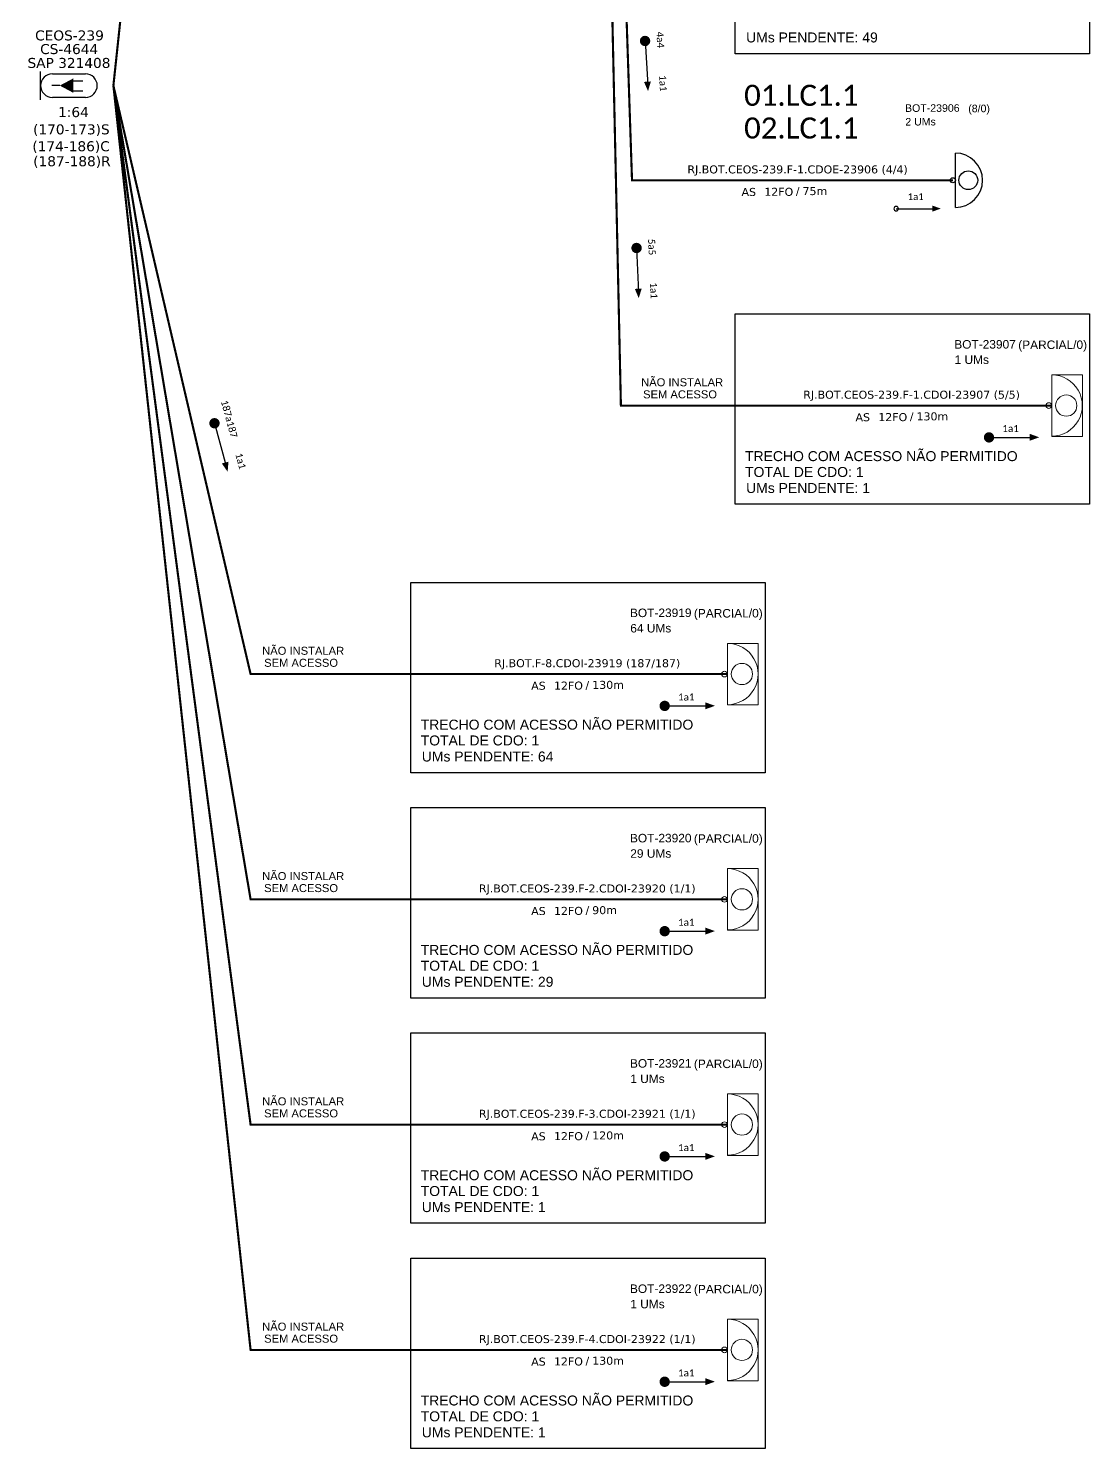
# Model space of a CAD drawing. Header units: millimetres. Extents: x 3557 to 4097, y -655 to 250.
# Drawn here: x 3570.7 to 3802.8, y -654.8 to -344.2 of the extents above; entities that cross this region are included whole.
import ezdxf
from ezdxf.enums import TextEntityAlignment as Align

# ---------------------------------------------------------------- set-up
doc = ezdxf.new("R2010")
doc.units = ezdxf.units.MM
for name, color, linetype, lineweight in [("20.0-LEGENDA DOS CDO'S", 1, 'Continuous', 0), ('20.2-CDO_POSTE', 1, 'Continuous', 5), ('40.1-ETIQUETAS', 1, 'Continuous', 20)]:
    doc.layers.add(name, color=color, linetype=linetype, lineweight=lineweight)
for name, color, linetype in [('20.4-CEOS', 1, 'Continuous'), ('CAP a instalar', 1, 'Continuous'), ('label_cabos', 7, 'Continuous'), ('SETA', 7, 'Continuous')]:
    doc.layers.add(name, color=color, linetype=linetype)
doc.styles.add('ARIAL', font='arial.ttf')
doc.styles.add('siredit', font='verdana.ttf')
doc.linetypes.add('FENCELINE1', pattern='A,0.25,-0.1,[133,ltypeshp.shx,S=0.1,R=0,X=-0.1,Y=0],-0.1,1', length=1.45)

# ---------------------------------------------------------------- blocks, each defined once
blk = doc.blocks.new('CEOS_RP_CT_DRT')
at = {"layer": '20.4-CEOS', "color": 0}
for p, q in [((-4.54, 1.19), (-1.19, 1.19)), ((-1.19, -1.19), (-4.54, -1.19))]:
    blk.add_line(p, q, dxfattribs=at)
for points in [[(-5.73, -1.43), (-5.73, 1.44)], [(-3.79, 0), (-4.59, 0)], [(-2.47, 0.48), (-1.45, 0.48)], [(-2.47, -0.52), (-1.45, -0.52)]]:
    blk.add_lwpolyline(points, dxfattribs=at)
blk.add_lwpolyline([(-3.79, 0, 0, 1.47, 0), (-2.41, 0, 1.47, 1.47, 0)], format="xyseb", dxfattribs=at)
for centre, start, end in [((-4.54, 0), 90, 270), ((-1.19, 0), 270, 90)]:
    blk.add_arc(centre, 1.19, start, end, dxfattribs=at)
at = {"layer": '20.4-CEOS', "color": 7, "style": 'siredit'}
for tag, p in [('Nº_DA_CEOS', (-2.86, 5.6)), ('LOCAL', (-2.86, 4.24)), ('SAP', (-2.86, 2.78)), ('RACIO_SPLITAGEM', (-2.86, -1.88)), ('FIBRAS_SPLITTER', (-2.86, -3.58)), ('FIBRAS_TOP_C', (-2.86, -5.08)), ('RESERVA_FINAIS', (-2.86, -6.39))]:
    blk.add_attdef(tag, text='', height=1.01, dxfattribs=at).set_placement(p, align=Align.TOP_CENTER)
blk = doc.blocks.new('CDOE POSTE_')
at = {"color": 1}
blk.add_line((12.92, -5.49), (-2.38, -5.49), dxfattribs=at)
for centre, radius in [((5.27, -1.86), 2.64), ((5.27, -6.2), 0.708)]:
    blk.add_circle(centre, radius, dxfattribs=at)
blk.add_arc((5.27, -5.49), 7.65, 0, 180, dxfattribs=at)
blk = doc.blocks.new('CDOE-TEXTO PADRÃO')
at = {"layer": "20.0-LEGENDA DOS CDO'S", "color": 0, "style": 'ARIAL'}
for tag, p in [('CDO_N', (0.49, 7.39)), ('CORDOALHA', (0.5, 4.33)), ('SAP', (0.51, 1.67)), ('SPLITER_1', (0.59, -0.91)), ('SPLITER_2', (0.6, -3.55)), ('(XX-XX_F)S', (0.54, -8.29)), ('(XX-XX_L)S', (0.55, -10.83)), ('UMS', (0.55, -13.15))]:
    blk.add_attdef(tag, p, '', height=1.7, rotation=0.118, dxfattribs=at)
blk.add_attdef('FIBRAS_UTILIZADAS', text='', height=1.7, rotation=0.118, dxfattribs=at).set_placement((19.77, 7.43), align=Align.CENTER)
blk = doc.blocks.new('ETIQUETA_RS5F')
at = {"layer": '40.1-ETIQUETAS', "color": 0, "style": 'siredit'}
blk.add_text('/', height=1.5, dxfattribs=at).set_placement((1.55, -1.95), align=Align.MIDDLE_RIGHT)
for tag, p in [('ETIQUETA_R_SECUNDARIA', (1.18, 2.1)), ('ETIQUETA_R_PRIMARIA', (1.18, 4.1)), ('F_ATIVAS/F_MORTAS', (1.11, -4.24))]:
    blk.add_attdef(tag, text='', height=1.5, dxfattribs=at).set_placement(p, align=Align.MIDDLE_CENTER)
for tag, p in [('TIPO_CABO', (-6.62, -2.12)), ('CAP_CABO', (0.37, -2.09))]:
    blk.add_attdef(tag, text='', height=1.5, dxfattribs=at).set_placement(p, align=Align.MIDDLE_RIGHT)
blk.add_attdef('METROS', text='', height=1.5, dxfattribs=at).set_placement((2.11, -1.95), align=Align.MIDDLE_LEFT)
for tag, p in [('FUSÃO_1', (0.82, -8.39)), ('FUSÃO_2', (0.82, -10.6)), ('FUSÃO_3', (0.82, -12.93)), ('FUSÃO_4', (0.82, -15.14)), ('FUSÃO_5', (0.82, -17.16))]:
    blk.add_attdef(tag, text='', height=1.5, dxfattribs=at).set_placement(p, align=Align.CENTER)

msp = doc.modelspace()

# ---------------------------------------------------------------- linework, layer by layer
at = {"color": 3, "elevation": 2}
for points in [[(3725.3, -308.1), (3802.77, -308.1), (3802.77, -349.74), (3725.3, -349.74)], [(3725.3, -406.64), (3802.77, -406.64), (3802.77, -448.28), (3725.3, -448.28)], [(3654.39, -465.36), (3731.85, -465.36), (3731.85, -507), (3654.39, -507)], [(3654.39, -514.63), (3731.85, -514.63), (3731.85, -556.27), (3654.39, -556.27)], [(3654.39, -563.9), (3731.85, -563.9), (3731.85, -605.54), (3654.39, -605.54)], [(3654.39, -613.16), (3731.85, -613.16), (3731.85, -654.81), (3654.39, -654.81)]]:
    msp.add_lwpolyline(points, close=True, dxfattribs=at)
at = {"const_width": 1.13}
for points in [[(3705.53, -346.4, -1), (3705.6, -347.53, -1)], [(3703.69, -391.67, -1), (3703.74, -392.8, -1)], [(3611.28, -430.02, -1), (3611.57, -431.11, -1)]]:
    msp.add_lwpolyline(points, format="xyb", close=True, dxfattribs=at)
at = {"elevation": 2}
msp.add_lwpolyline([(3759.99, -383.64, 1), (3760.99, -383.64, 1)], format="xyb", close=True, dxfattribs=at)
at = {"const_width": 1.13, "elevation": 2}
for points in [[(3780.22, -433.66, 1), (3781.34, -433.66, 1)], [(3709.3, -492.38, 1), (3710.43, -492.38, 1)], [(3709.3, -541.65, 1), (3710.43, -541.65, 1)], [(3709.3, -590.92, 1), (3710.43, -590.92, 1)], [(3709.3, -640.19, 1), (3710.43, -640.19, 1)]]:
    msp.add_lwpolyline(points, format="xyb", close=True, dxfattribs=at)
at = {"layer": '40.1-ETIQUETAS', "color": 8}
for p, q in [((3794.48, -433.41, 2), (3794.48, -419.99, 2)), ((3723.57, -492.12, 2), (3723.57, -478.7, 2)), ((3723.57, -541.39, 2), (3723.57, -527.97, 2)), ((3723.57, -590.66, 2), (3723.57, -577.24, 2)), ((3723.57, -639.93, 2), (3723.57, -626.51, 2))]:
    msp.add_line(p, q, dxfattribs=at)
at = {"layer": '40.1-ETIQUETAS', "color": 8, "elevation": 2}
for points in [[(3794.48, -419.99), (3801.2, -419.99), (3801.2, -433.43), (3794.48, -433.43)], [(3723.57, -478.7), (3730.29, -478.7), (3730.29, -492.15), (3723.57, -492.15)], [(3723.57, -527.97), (3730.29, -527.97), (3730.29, -541.42), (3723.57, -541.42)], [(3723.57, -577.24), (3730.29, -577.24), (3730.29, -590.69), (3723.57, -590.69)], [(3723.57, -626.51), (3730.29, -626.51), (3730.29, -639.96), (3723.57, -639.96)]]:
    msp.add_lwpolyline(points, close=True, dxfattribs=at)
at = {"layer": '40.1-ETIQUETAS', "color": 8}
for centre, major_axis, start_param, end_param in [((3794.48, -426.7, 2), (-4.74, 4.74), 2.356194, 5.497787), ((3797.67, -426.7, 2), (1.64, 1.64), 3.926991, 10.210176), ((3793.86, -426.7, 2), (-0.439, 0.439), 2.356194490191767, 8.639379797371353), ((3723.57, -485.41, 2), (-4.74, 4.74), 2.356194, 5.497787), ((3726.75, -485.41, 2), (1.64, 1.64), 3.926991, 10.210176), ((3722.94, -485.42, 2), (-0.439, 0.439), 2.356194490191767, 8.639379797371353), ((3723.57, -534.68, 2), (-4.74, 4.74), 2.356194, 5.497787), ((3722.94, -534.69, 2), (-0.439, 0.439), 2.356194490191767, 8.639379797371353), ((3726.75, -534.68, 2), (1.64, 1.64), 3.926991, 10.210176), ((3723.57, -583.95, 2), (-4.74, 4.74), 2.356194, 5.497787), ((3722.94, -583.96, 2), (-0.439, 0.439), 2.356194490191767, 8.639379797371353), ((3726.75, -583.95, 2), (1.64, 1.64), 3.926991, 10.210176), ((3723.57, -633.22, 2), (-4.74, 4.74), 2.356194, 5.497787), ((3722.94, -633.23, 2), (-0.439, 0.439), 2.356194490191767, 8.639379797371353), ((3726.75, -633.22, 2), (1.64, 1.64), 3.926991, 10.210176)]:
    msp.add_ellipse(centre, major_axis=major_axis, ratio=1, start_param=start_param, end_param=end_param, dxfattribs=at)
at = {"layer": 'CAP a instalar', "linetype": 'FENCELINE1', "ltscale": 7, "const_width": 0.467, "elevation": 2}
for points in [[(3589.32, -356.72), (3619.32, -75.02)], [(3692.54, -75.02), (3702.72, -377.43), (3772.87, -377.43)]]:
    msp.add_lwpolyline(points, dxfattribs=at)
at = {"layer": 'CAP a instalar', "color": 8, "linetype": 'FENCELINE1', "ltscale": 7, "const_width": 0.467, "elevation": 2}
for points in [[(3692.54, -75.02), (3700.29, -426.7), (3794.48, -426.7)], [(3589.32, -356.72), (3619.32, -485.42), (3723.57, -485.42)], [(3589.32, -356.72), (3619.32, -534.69), (3723.57, -534.69)], [(3589.32, -356.72), (3619.32, -583.96), (3723.57, -583.96)], [(3589.32, -356.72), (3619.32, -633.23), (3723.57, -633.23)]]:
    msp.add_lwpolyline(points, dxfattribs=at)
at = {"layer": 'SETA'}
for points in [[(3705.57, -346.96), (3706.15, -356.64)], [(3703.71, -392.24), (3704.14, -401.93)], [(3611.43, -430.56), (3613.97, -439.92)]]:
    msp.add_lwpolyline(points, dxfattribs=at)
at = {"layer": 'SETA', "elevation": 2}
for points in [[(3760.49, -383.64), (3769.08, -383.64)], [(3780.78, -433.66), (3790.48, -433.66)], [(3709.86, -492.38), (3719.56, -492.38)], [(3709.86, -541.65), (3719.56, -541.65)], [(3709.86, -590.92), (3719.56, -590.92)], [(3709.86, -640.19), (3719.56, -640.19)]]:
    msp.add_lwpolyline(points, dxfattribs=at)
at = {"layer": 'SETA'}
for points in [[(3705.34, -355.91), (3706.22, -357.93), (3706.84, -355.82)], [(3768.39, -382.96, 2), (3770.23, -383.62, 2), (3768.39, -384.29, 2)], [(3703.34, -401.18), (3704.18, -403.21), (3704.84, -401.12)], [(3789.7, -432.89, 2), (3791.77, -433.64, 2), (3789.7, -434.39, 2)], [(3613.03, -439.37), (3614.3, -441.17), (3614.48, -438.97)], [(3718.78, -491.61, 2), (3720.85, -492.36, 2), (3718.78, -493.11, 2)], [(3718.78, -540.88, 2), (3720.85, -541.63, 2), (3718.78, -542.38, 2)], [(3718.78, -590.15, 2), (3720.85, -590.9, 2), (3718.78, -591.65, 2)], [(3718.78, -639.42, 2), (3720.85, -640.17, 2), (3718.78, -640.92, 2)]]:
    msp.add_solid(points, dxfattribs=at)

# ---------------------------------------------------------------- block references
at = {"layer": '20.2-CDO_POSTE'}
ref = msp.add_blockref('CDOE-TEXTO PADRÃO', (3769.51, -373.54, 2), dxfattribs=dict(at, xscale=0.9720000028610228, yscale=0.9720000028610228, zscale=0.9720000028610228))
ref.add_attrib('CDO_N', 'BOT-23906', (3762.42, -362.47, 2), dxfattribs={"layer": "20.0-LEGENDA DOS CDO'S", "color": 0, "height": 1.652, "rotation": 0.118, "style": 'ARIAL'})
ref.add_attrib('CORDOALHA', '2 UMs', (3762.48, -365.45, 2), dxfattribs={"layer": "20.0-LEGENDA DOS CDO'S", "color": 0, "height": 1.652, "rotation": 0.118, "style": 'ARIAL'})
ref.add_attrib('FIBRAS_UTILIZADAS', '  (8/0)', dxfattribs={"layer": "20.0-LEGENDA DOS CDO'S", "color": 0, "height": 1.652, "rotation": 0.118, "style": 'ARIAL'}).set_placement((3777.97, -362.55, 2), align=Align.CENTER)
at = {"layer": '20.4-CEOS'}
ref = msp.add_blockref('CEOS_RP_CT_DRT', (3585.79, -356.72, 2), dxfattribs=dict(at, xscale=2.161665797233581, yscale=2.161665797233581, zscale=2.161665797233581))
ref.add_attrib('Nº_DA_CEOS', 'CEOS-239', dxfattribs={"color": 7, "height": 2.183, "style": 'siredit'}).set_placement((3579.72, -344.66, 2), align=Align.TOP_CENTER)
ref.add_attrib('LOCAL', 'CS-4644', dxfattribs={"color": 7, "height": 2.183, "style": 'siredit'}).set_placement((3579.65, -347.64, 2), align=Align.TOP_CENTER)
ref.add_attrib('SAP', 'SAP 321408', dxfattribs={"color": 7, "height": 2.183, "style": 'siredit'}).set_placement((3579.61, -350.67, 2), align=Align.TOP_CENTER)
ref.add_attrib('RACIO_SPLITAGEM', '1:64', dxfattribs={"color": 7, "height": 2.183, "style": 'siredit'}).set_placement((3580.59, -361.43, 2), align=Align.TOP_CENTER)
ref.add_attrib('FIBRAS_SPLITTER', '(170-173)S', dxfattribs={"color": 7, "height": 2.183, "style": 'siredit'}).set_placement((3580.13, -365.2, 2), align=Align.TOP_CENTER)
ref.add_attrib('FIBRAS_TOP_C', '(174-186)C', dxfattribs={"color": 7, "height": 2.183, "style": 'siredit'}).set_placement((3580.06, -368.89, 2), align=Align.TOP_CENTER)
ref.add_attrib('RESERVA_FINAIS', '(187-188)R', dxfattribs={"color": 7, "height": 2.183, "style": 'siredit'}).set_placement((3580.25, -372.17, 2), align=Align.TOP_CENTER)
at = {"layer": '40.1-ETIQUETAS'}
ref = msp.add_blockref('ETIQUETA_RS5F', (3737.54, -377.51, 2), dxfattribs=dict(at, xscale=1.16639998499977, yscale=1.16639998499977, zscale=1.16639998499977))
ref.add_attrib('ETIQUETA_R_SECUNDARIA', 'RJ.BOT.CEOS-239.F-1.CDOE-23906 (4/4)', dxfattribs={"color": 0, "height": 1.7496, "style": 'siredit'}).set_placement((3738.92, -375.05, 2), align=Align.MIDDLE_CENTER)
ref.add_attrib('TIPO_CABO', 'AS', dxfattribs={"color": 0, "height": 1.75, "style": 'siredit'}).set_placement((3729.83, -379.98, 2), align=Align.MIDDLE_RIGHT)
ref.add_attrib('CAP_CABO', '12FO', dxfattribs={"color": 0, "height": 1.75, "style": 'siredit'}).set_placement((3737.97, -379.95, 2), align=Align.MIDDLE_RIGHT)
ref.add_attrib('METROS', '75m', dxfattribs={"color": 0, "height": 1.75, "style": 'siredit'}).set_placement((3740.01, -379.79, 2), align=Align.MIDDLE_LEFT)
at = {"layer": '40.1-ETIQUETAS', "color": 8}
ref = msp.add_blockref('CDOE-TEXTO PADRÃO', (3781.18, -426.74, 2), dxfattribs=dict(at, xscale=1.09648293559315, yscale=1.09648293559315, zscale=1.09648293559315))
ref.add_attrib('CDO_N', 'BOT-23907', (3773.18, -414.25, 2), dxfattribs={"layer": "20.0-LEGENDA DOS CDO'S", "color": 0, "height": 1.864, "rotation": 0.118, "style": 'ARIAL'})
ref.add_attrib('CORDOALHA', '1 UMs', (3773.25, -417.61, 2), dxfattribs={"layer": "20.0-LEGENDA DOS CDO'S", "color": 0, "height": 1.864, "rotation": 0.118, "style": 'ARIAL'})
ref.add_attrib('FIBRAS_UTILIZADAS', '           (PARCIAL/0)', dxfattribs={"layer": "20.0-LEGENDA DOS CDO'S", "color": 0, "height": 1.8639, "rotation": 0.118, "style": 'ARIAL'}).set_placement((3790.72, -414.34, 2), align=Align.CENTER)
ref = msp.add_blockref('ETIQUETA_RS5F', (3762.47, -426.78, 2), dxfattribs=dict(at, xscale=1.16639998499977, yscale=1.16639998499977, zscale=1.16639998499977))
ref.add_attrib('ETIQUETA_R_SECUNDARIA', 'RJ.BOT.CEOS-239.F-1.CDOI-23907 (5/5)', dxfattribs={"color": 0, "height": 1.7496, "style": 'siredit'}).set_placement((3763.85, -424.32, 2), align=Align.MIDDLE_CENTER)
ref.add_attrib('TIPO_CABO', 'AS', dxfattribs={"color": 0, "height": 1.75, "style": 'siredit'}).set_placement((3754.75, -429.25, 2), align=Align.MIDDLE_RIGHT)
ref.add_attrib('CAP_CABO', '12FO', dxfattribs={"color": 0, "height": 1.75, "style": 'siredit'}).set_placement((3762.9, -429.22, 2), align=Align.MIDDLE_RIGHT)
ref.add_attrib('METROS', '130m', dxfattribs={"color": 0, "height": 1.75, "style": 'siredit'}).set_placement((3764.93, -429.06, 2), align=Align.MIDDLE_LEFT)
ref = msp.add_blockref('CDOE-TEXTO PADRÃO', (3710.27, -485.46, 2), dxfattribs=dict(at, xscale=1.09648293559315, yscale=1.09648293559315, zscale=1.09648293559315))
ref.add_attrib('CDO_N', 'BOT-23919', (3702.27, -472.97, 2), dxfattribs={"layer": "20.0-LEGENDA DOS CDO'S", "color": 0, "height": 1.864, "rotation": 0.118, "style": 'ARIAL'})
ref.add_attrib('CORDOALHA', '64 UMs', (3702.34, -476.33, 2), dxfattribs={"layer": "20.0-LEGENDA DOS CDO'S", "color": 0, "height": 1.864, "rotation": 0.118, "style": 'ARIAL'})
ref.add_attrib('FIBRAS_UTILIZADAS', '           (PARCIAL/0)', dxfattribs={"layer": "20.0-LEGENDA DOS CDO'S", "color": 0, "height": 1.8639, "rotation": 0.118, "style": 'ARIAL'}).set_placement((3719.8, -473.06, 2), align=Align.CENTER)
ref = msp.add_blockref('ETIQUETA_RS5F', (3691.55, -485.5, 2), dxfattribs=dict(at, xscale=1.16639998499977, yscale=1.16639998499977, zscale=1.16639998499977))
ref.add_attrib('ETIQUETA_R_SECUNDARIA', 'RJ.BOT.F-8.CDOI-23919 (187/187)', dxfattribs={"color": 0, "height": 1.7496, "style": 'siredit'}).set_placement((3692.93, -483.04, 2), align=Align.MIDDLE_CENTER)
ref.add_attrib('TIPO_CABO', 'AS', dxfattribs={"color": 0, "height": 1.75, "style": 'siredit'}).set_placement((3683.84, -487.97, 2), align=Align.MIDDLE_RIGHT)
ref.add_attrib('CAP_CABO', '12FO', dxfattribs={"color": 0, "height": 1.75, "style": 'siredit'}).set_placement((3691.98, -487.94, 2), align=Align.MIDDLE_RIGHT)
ref.add_attrib('METROS', '130m', dxfattribs={"color": 0, "height": 1.75, "style": 'siredit'}).set_placement((3694.02, -487.78, 2), align=Align.MIDDLE_LEFT)
ref = msp.add_blockref('CDOE-TEXTO PADRÃO', (3710.27, -534.73, 2), dxfattribs=dict(at, xscale=1.09648293559315, yscale=1.09648293559315, zscale=1.09648293559315))
ref.add_attrib('CDO_N', 'BOT-23920', (3702.27, -522.24, 2), dxfattribs={"layer": "20.0-LEGENDA DOS CDO'S", "color": 0, "height": 1.864, "rotation": 0.118, "style": 'ARIAL'})
ref.add_attrib('CORDOALHA', '29 UMs', (3702.34, -525.6, 2), dxfattribs={"layer": "20.0-LEGENDA DOS CDO'S", "color": 0, "height": 1.864, "rotation": 0.118, "style": 'ARIAL'})
ref.add_attrib('FIBRAS_UTILIZADAS', '           (PARCIAL/0)', dxfattribs={"layer": "20.0-LEGENDA DOS CDO'S", "color": 0, "height": 1.8639, "rotation": 0.118, "style": 'ARIAL'}).set_placement((3719.8, -522.33, 2), align=Align.CENTER)
ref = msp.add_blockref('ETIQUETA_RS5F', (3691.55, -534.77, 2), dxfattribs=dict(at, xscale=1.16639998499977, yscale=1.16639998499977, zscale=1.16639998499977))
ref.add_attrib('ETIQUETA_R_SECUNDARIA', 'RJ.BOT.CEOS-239.F-2.CDOI-23920 (1/1)', dxfattribs={"color": 0, "height": 1.7496, "style": 'siredit'}).set_placement((3692.93, -532.31, 2), align=Align.MIDDLE_CENTER)
ref.add_attrib('TIPO_CABO', 'AS', dxfattribs={"color": 0, "height": 1.75, "style": 'siredit'}).set_placement((3683.84, -537.24, 2), align=Align.MIDDLE_RIGHT)
ref.add_attrib('CAP_CABO', '12FO', dxfattribs={"color": 0, "height": 1.75, "style": 'siredit'}).set_placement((3691.98, -537.21, 2), align=Align.MIDDLE_RIGHT)
ref.add_attrib('METROS', '90m', dxfattribs={"color": 0, "height": 1.75, "style": 'siredit'}).set_placement((3694.02, -537.05, 2), align=Align.MIDDLE_LEFT)
ref = msp.add_blockref('CDOE-TEXTO PADRÃO', (3710.27, -584, 2), dxfattribs=dict(at, xscale=1.09648293559315, yscale=1.09648293559315, zscale=1.09648293559315))
ref.add_attrib('CDO_N', 'BOT-23921', (3702.27, -571.51, 2), dxfattribs={"layer": "20.0-LEGENDA DOS CDO'S", "color": 0, "height": 1.864, "rotation": 0.118, "style": 'ARIAL'})
ref.add_attrib('CORDOALHA', '1 UMs', (3702.34, -574.87, 2), dxfattribs={"layer": "20.0-LEGENDA DOS CDO'S", "color": 0, "height": 1.864, "rotation": 0.118, "style": 'ARIAL'})
ref.add_attrib('FIBRAS_UTILIZADAS', '           (PARCIAL/0)', dxfattribs={"layer": "20.0-LEGENDA DOS CDO'S", "color": 0, "height": 1.8639, "rotation": 0.118, "style": 'ARIAL'}).set_placement((3719.8, -571.6, 2), align=Align.CENTER)
ref = msp.add_blockref('ETIQUETA_RS5F', (3691.55, -584.04, 2), dxfattribs=dict(at, xscale=1.16639998499977, yscale=1.16639998499977, zscale=1.16639998499977))
ref.add_attrib('ETIQUETA_R_SECUNDARIA', 'RJ.BOT.CEOS-239.F-3.CDOI-23921 (1/1)', dxfattribs={"color": 0, "height": 1.7496, "style": 'siredit'}).set_placement((3692.93, -581.58, 2), align=Align.MIDDLE_CENTER)
ref.add_attrib('TIPO_CABO', 'AS', dxfattribs={"color": 0, "height": 1.75, "style": 'siredit'}).set_placement((3683.84, -586.51, 2), align=Align.MIDDLE_RIGHT)
ref.add_attrib('CAP_CABO', '12FO', dxfattribs={"color": 0, "height": 1.75, "style": 'siredit'}).set_placement((3691.98, -586.48, 2), align=Align.MIDDLE_RIGHT)
ref.add_attrib('METROS', '120m', dxfattribs={"color": 0, "height": 1.75, "style": 'siredit'}).set_placement((3694.02, -586.32, 2), align=Align.MIDDLE_LEFT)
ref = msp.add_blockref('CDOE-TEXTO PADRÃO', (3710.27, -633.27, 2), dxfattribs=dict(at, xscale=1.09648293559315, yscale=1.09648293559315, zscale=1.09648293559315))
ref.add_attrib('CDO_N', 'BOT-23922', (3702.27, -620.78, 2), dxfattribs={"layer": "20.0-LEGENDA DOS CDO'S", "color": 0, "height": 1.864, "rotation": 0.118, "style": 'ARIAL'})
ref.add_attrib('CORDOALHA', '1 UMs', (3702.34, -624.14, 2), dxfattribs={"layer": "20.0-LEGENDA DOS CDO'S", "color": 0, "height": 1.864, "rotation": 0.118, "style": 'ARIAL'})
ref.add_attrib('FIBRAS_UTILIZADAS', '           (PARCIAL/0)', dxfattribs={"layer": "20.0-LEGENDA DOS CDO'S", "color": 0, "height": 1.8639, "rotation": 0.118, "style": 'ARIAL'}).set_placement((3719.8, -620.87, 2), align=Align.CENTER)
ref = msp.add_blockref('ETIQUETA_RS5F', (3691.55, -633.31, 2), dxfattribs=dict(at, xscale=1.16639998499977, yscale=1.16639998499977, zscale=1.16639998499977))
ref.add_attrib('ETIQUETA_R_SECUNDARIA', 'RJ.BOT.CEOS-239.F-4.CDOI-23922 (1/1)', dxfattribs={"color": 0, "height": 1.7496, "style": 'siredit'}).set_placement((3692.93, -630.85, 2), align=Align.MIDDLE_CENTER)
ref.add_attrib('TIPO_CABO', 'AS', dxfattribs={"color": 0, "height": 1.75, "style": 'siredit'}).set_placement((3683.84, -635.78, 2), align=Align.MIDDLE_RIGHT)
ref.add_attrib('CAP_CABO', '12FO', dxfattribs={"color": 0, "height": 1.75, "style": 'siredit'}).set_placement((3691.98, -635.75, 2), align=Align.MIDDLE_RIGHT)
ref.add_attrib('METROS', '130m', dxfattribs={"color": 0, "height": 1.75, "style": 'siredit'}).set_placement((3694.02, -635.59, 2), align=Align.MIDDLE_LEFT)
at = {"layer": 'label_cabos', "xscale": 0.7775999903678894, "yscale": 0.7775999903678894, "zscale": 0.7775999903678894, "rotation": 270}
msp.add_blockref('CDOE POSTE_', (3777.7, -373.33, 2), dxfattribs=at)

# ---------------------------------------------------------------- texts
at = {"color": 3, "style": 'ARIAL'}
for s, p in [('UMs PENDENTE: 49', (3727.67, -347.28, 1.06)), ('TRECHO COM ACESSO NÃO PERMITIDO', (3727.43, -438.85, 1.06)), ('TOTAL DE CDO: 1', (3727.43, -442.31, 1.06)), ('UMs PENDENTE: 1', (3727.67, -445.82, 1.06)), ('TRECHO COM ACESSO NÃO PERMITIDO', (3656.51, -497.57, 1.06)), ('TOTAL DE CDO: 1', (3656.51, -501.03, 1.06)), ('UMs PENDENTE: 64', (3656.75, -504.54, 1.06)), ('TRECHO COM ACESSO NÃO PERMITIDO', (3656.51, -546.84, 1.06)), ('TOTAL DE CDO: 1', (3656.51, -550.3, 1.06)), ('UMs PENDENTE: 29', (3656.75, -553.81, 1.06)), ('TRECHO COM ACESSO NÃO PERMITIDO', (3656.51, -596.11, 1.06)), ('TOTAL DE CDO: 1', (3656.51, -599.57, 1.06)), ('UMs PENDENTE: 1', (3656.75, -603.08, 1.06)), ('TRECHO COM ACESSO NÃO PERMITIDO', (3656.51, -645.38, 1.06)), ('TOTAL DE CDO: 1', (3656.51, -648.84, 1.06)), ('UMs PENDENTE: 1', (3656.75, -652.35, 1.06))]:
    msp.add_text(s, height=2.182, dxfattribs=at).set_placement(p)
at = {"color": 8, "linetype": 'Continuous', "style": 'ARIAL'}
for s, p in [('NÃO INSTALAR', (3704.71, -422.48)), ('SEM ACESSO', (3705.14, -425.12)), ('NÃO INSTALAR', (3621.85, -481.2)), ('SEM ACESSO', (3622.28, -483.83)), ('NÃO INSTALAR', (3621.85, -530.47)), ('SEM ACESSO', (3622.28, -533.1)), ('NÃO INSTALAR', (3621.85, -579.74)), ('SEM ACESSO', (3622.28, -582.37)), ('NÃO INSTALAR', (3621.85, -629.01)), ('SEM ACESSO', (3622.28, -631.64))]:
    msp.add_text(s, height=1.75, dxfattribs=at).set_placement(p)
at = {"char_height": 1.5342, "width": 28.6065, "attachment_point": 5}
for s, insert, rotation in [('\\C7;\\fCalibri|b0|i0|c0|p34;4a4', (3708.91, -346.69), 273.4716), ('\\C7;\\fCalibri|b0|i0|c0|p34;1a1', (3709.49, -356.22), 273.4716), ('\\C7;\\fCalibri|b0|i0|c0|p34;5a5', (3707.06, -392.02), 272.5079), ('\\C7;\\fCalibri|b0|i0|c0|p34;1a1', (3707.48, -401.56), 272.5079), ('{\\fCalibri|b0|i0|c0|p34;\\C7;187a187}', (3614.64, -429.62), 285.2322), ('\\C7;\\fCalibri|b0|i0|c0|p34;1a1', (3617.15, -438.83), 285.2322)]:
    msp.add_mtext(s, dxfattribs=dict(at, insert=insert, rotation=rotation))
at = {"color": 3, "char_height": 4.6037, "width": 230.4002, "attachment_point": 5}
for s, insert in [('\\fCalibri|b0|i0|c0|p34;01.LC1.1', (3739.74, -358.87, 2)), ('\\fCalibri|b0|i0|c0|p34;02.LC1.1', (3739.74, -366.02, 2))]:
    msp.add_mtext(s, dxfattribs=dict(at, insert=insert))
at = {"attachment_point": 5}
for insert, char_height, width in [((3764.74, -381.01, 2), 1.5, 25.3588), ((3785.5, -431.72, 2), 1.5342, 28.6065), ((3714.58, -490.44, 2), 1.5342, 28.6065), ((3714.58, -539.71, 2), 1.5342, 28.6065), ((3714.58, -588.98, 2), 1.5342, 28.6065), ((3714.58, -638.25, 2), 1.5342, 28.6065)]:
    msp.add_mtext('\\C7;\\fCalibri|b0|i0|c0|p34;1a1', dxfattribs=dict(at, insert=insert, char_height=char_height, width=width))

doc.saveas('drawing.dxf')
